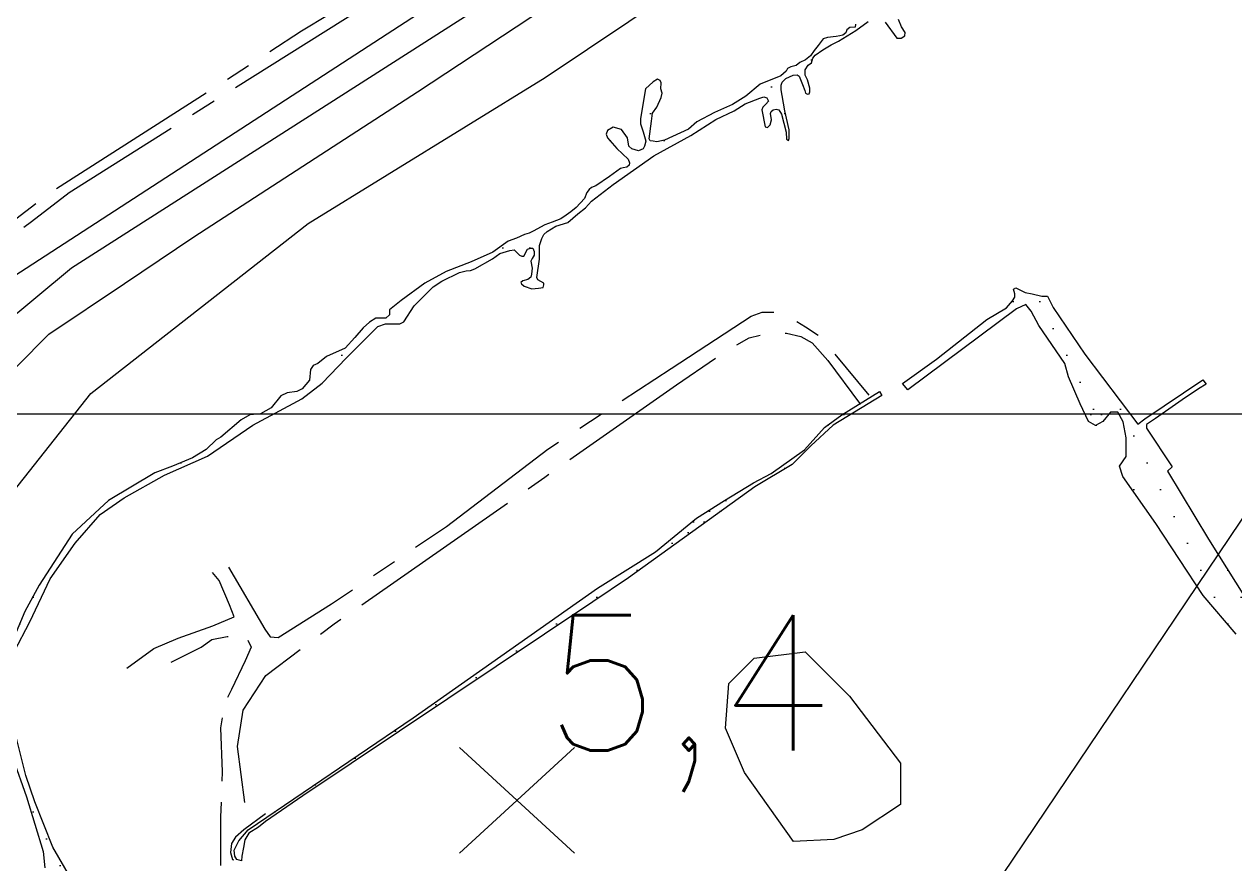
# Model space of a CAD drawing. Header units: millimetres. Extents: x 548366 to 1117317, y 7446967 to 14899125.
# Drawn here: x 556678 to 557036, y 7459282 to 7459530.2 of the extents above; entities that cross this region are included whole.
import ezdxf

# ---------------------------------------------------------------- set-up
doc = ezdxf.new("R2010")
doc.units = ezdxf.units.MM
doc.header["$MEASUREMENT"] = 0
doc.linetypes.add('ESTR-TERRA', pattern=[1, 0.7, -0.1, 0.1, -0.1])
doc.linetypes.add('MEIO-FIOx2', pattern=[20, 15, -5])
for name, color, linetype in [('AUTO_ESTRADA', 224, 'Continuous'), ('CANAL', 4, 'Continuous'), ('CERCA_VIVA', 3, 'CERCA_V'), ('CURVA_INTERMEDIÁRIA', 32, 'Continuous'), ('MALHA_TM', 8, 'Continuous'), ('PTO_COTADO', 7, 'Continuous'), ('RADIAIS', 222, 'Continuous'), ('RIO_PERMANENTE', 4, 'Continuous'), ('RUA_PAV_C_MEIO_FIO', 1, 'MEIO-FIOx2'), ('RUA_PAV_S_MEIO_FIO', 2, 'ESTR-TERRA')]:
    doc.layers.add(name, color=color, linetype=linetype)
doc.styles.add('ROMANS', font='romans.shx')
doc.linetypes.add('CERCA_V', pattern='A,10,-0.6,["o",Standard,S=2,R=0,X=-0.6,Y=-0.675],-0.75', length=11.35)
pattern_1 = [(0, (0, 0), (3.96875, 7.9375), [0, -7.9375])]
pattern_2 = [(0, (0, 0), (1.5875, 3.175), [0, -3.175])]

msp = doc.modelspace()

# ---------------------------------------------------------------- hatches: boundary and pattern name
at = {"layer": 'CANAL', "ltscale": 4}
h = msp.add_hatch(dxfattribs=at)
h.set_pattern_fill('DOTS', color=256, scale=5, style=0)
h.set_pattern_definition(pattern_1)
h.paths.add_polyline_path([(556991.65, 7459432.65), (556982.24, 7459446.47), (556980.58, 7459449.78), (556978.92, 7459449.78), (556976.1, 7459450.52), (556974.03, 7459450.87), (556971.26, 7459452.25), (556970.57, 7459451.9), (556970.92, 7459450.52), (556970.92, 7459449.49), (556970.23, 7459448.45), (556968.5, 7459446.38), (556962.63, 7459442.93), (556947.77, 7459431.2), (556937.75, 7459423.96), (556939.31, 7459422.08), (556971.48, 7459446.08), (556974.17, 7459447.33), (556975.8, 7459445.41), (556978.01, 7459441.1), (556985.78, 7459429.88), (556986.84, 7459425.95), (556990.29, 7459417.99), (556991.7, 7459415), (556998.82, 7459415), (556999.22, 7459415.5), (557001.43, 7459415.5), (557001.7, 7459415), (557005.05, 7459415)])
h.paths.add_polyline_path([(557016.05, 7459398.08), (557017.48, 7459399.39), (557009.84, 7459410.77), (557009.89, 7459411.9), (557012.53, 7459413.67), (557014.46, 7459415), (557011.58, 7459415), (557009.42, 7459413.54), (557007.35, 7459411.97), (557005.05, 7459415), (557001.7, 7459415), (557002.97, 7459412.66), (557003.91, 7459407.95), (557003.91, 7459402.4), (557001.93, 7459399.58), (557002.87, 7459396.47), (557012.6, 7459382.6), (557026.61, 7459361.31), (557036.44, 7459349.94), (557037.27, 7459345.8), (557040.67, 7459341.75), (557044.56, 7459341.75), (557046.8, 7459338.77), (557044.77, 7459336.5), (557045.47, 7459333.05), (557047.71, 7459331.39), (557050.36, 7459330.81), (557055.08, 7459327.84), (557053.07, 7459335.4), (557050.85, 7459339.82), (557044.21, 7459352.53), (557028.17, 7459377.95)])
h.paths.add_polyline_path([(557025.25, 7459422.4), (557027.49, 7459423.79), (557026.55, 7459425.09), (557011.58, 7459415), (557014.46, 7459415), (557020.47, 7459419.17)])
h = msp.add_hatch(dxfattribs=at)
h.set_pattern_fill('DOTS', color=256, scale=2, style=0)
h.set_pattern_definition(pattern_2)
h.paths.add_polyline_path([(556931.65, 7459420.48), (556930.89, 7459421.67), (556920.21, 7459415), (556922.74, 7459415)])
h = msp.add_hatch(dxfattribs=at)
h.set_pattern_fill('DOTS', color=256, scale=2, style=0)
h.set_pattern_definition(pattern_2)
h.paths.add_polyline_path([(556894.03, 7459393.4), (556905.09, 7459400.03), (556910.63, 7459405.56), (556917.27, 7459411.64), (556922.74, 7459415), (556920.21, 7459415), (556919.83, 7459414.77), (556914.65, 7459410.97), (556908.78, 7459404.42), (556898.9, 7459397.35), (556893.72, 7459394.59), (556885.09, 7459389.41), (556876.79, 7459384.23), (556867.29, 7459376.37), (556867.29, 7459374.12)])
h = msp.add_hatch(dxfattribs=at)
h.set_pattern_fill('DOTS', color=256, scale=2, style=0)
h.set_pattern_definition(pattern_2)
h.paths.add_polyline_path([(556998.82, 7459415), (556991.7, 7459415), (556992.76, 7459412.76), (556994.77, 7459411.53), (556997.01, 7459412.74)])
h = msp.add_hatch(dxfattribs=at)
h.set_pattern_fill('DOTS', color=256, scale=5, style=0)
h.set_pattern_definition(pattern_1)
h.paths.add_polyline_path([(556846.2, 7459359.42), (556856.74, 7459366.52), (556867.29, 7459374.12), (556867.29, 7459376.37), (556864.7, 7459374.23), (556847.56, 7459363.47), (556793.03, 7459325.15), (556744.26, 7459292.11), (556741.54, 7459288.83), (556740.11, 7459286.02), (556740.33, 7459284.33), (556740.87, 7459283.3), (556742.25, 7459282.9), (556742.43, 7459284.33), (556742.87, 7459286.87), (556743.32, 7459289.14), (556744.48, 7459291.1), (556747.29, 7459292.84), (556749.41, 7459294.56), (556760.44, 7459302.15)])
at = {"layer": 'RIO_PERMANENTE', "ltscale": 4}
h = msp.add_hatch(dxfattribs=at)
h.set_pattern_fill('DOTS', color=256, scale=5, style=0)
h.set_pattern_definition(pattern_1)
h.paths.add_polyline_path([(557119.2, 7459627.9), (557120.87, 7459631.6), (557122.07, 7459632.57), (557124.55, 7459633.31), (557126.32, 7459633.62), (557128.54, 7459634.19), (557130.13, 7459635.23), (557133.49, 7459638.63), (557137.03, 7459641.25), (557142.45, 7459644.17), (557146.35, 7459645.76), (557149.09, 7459646.47), (557151.49, 7459647.27), (557152.11, 7459648.24), (557153.7, 7459649.92), (557155.03, 7459651.6), (557154.59, 7459654.44), (557154.84, 7459657.22), (557155.38, 7459658.6), (557155.92, 7459660.1), (557158.33, 7459662.8), (557161.83, 7459663.5), (557163.92, 7459662.1), (557166.1, 7459660.19), (557169.51, 7459658.61), (557174.01, 7459658.35), (557163.3, 7459674.81), (557162.38, 7459674.15), (557158.04, 7459669.49), (557152.09, 7459665.6), (557150.07, 7459662.58), (557144.84, 7459659.4), (557140.06, 7459654.35), (557132.08, 7459650.01), (557127.08, 7459648.39), (557125.88, 7459647.44), (557122.51, 7459643.9), (557120.55, 7459642.31), (557118.7, 7459641.33), (557114.65, 7459640.59), (557112.94, 7459639.96), (557106.85, 7459636.54), (557093.62, 7459630.41), (557087.76, 7459628.11), (557084.02, 7459627.45), (557081.87, 7459626.82), (557077.22, 7459624.67), (557075.45, 7459624.28), (557073.39, 7459624.12), (557068.25, 7459624.53), (557062.04, 7459624.25), (557060.61, 7459624.25), (557056.51, 7459625.43), (557050.95, 7459627.59), (557047.09, 7459629.85), (557041.02, 7459633.62), (557038.42, 7459634.84), (557037.34, 7459636.4), (557035.88, 7459638.69), (557034.83, 7459642.4), (557034.9, 7459647.6), (557034.64, 7459652.8), (557032.55, 7459657.87), (557032.11, 7459658.7), (557027.73, 7459658.96), (557015.28, 7459651.11), (557014.09, 7459650.3), (557016.86, 7459647.18), (557016.16, 7459642.29), (557018.25, 7459640.2), (557022.55, 7459640.79), (557027.41, 7459640.06), (557030.57, 7459636.9), (557032.52, 7459635.81), (557033.98, 7459634.35), (557033.86, 7459632.65), (557032.88, 7459631.68), (557033.13, 7459628.04), (557034.57, 7459625.34), (557035.46, 7459622.54), (557035.02, 7459620.48), (557034.83, 7459618.44), (557035.56, 7459617.35), (557037.5, 7459617.1), (557038.23, 7459616.13), (557038.35, 7459613.22), (557037.5, 7459612.37), (557036.41, 7459611.64), (557035.12, 7459610.23), (557032.88, 7459607.39), (557030.21, 7459605.08), (557028.63, 7459604.71), (557027.17, 7459604.23), (557024.86, 7459601.56), (557024.17, 7459600), (557022.18, 7459598.15), (557021, 7459597.12), (557016.39, 7459593.5), (557014.34, 7459590.31), (557013.43, 7459590.19), (557012.88, 7459589.78), (557012.17, 7459588.01), (557009.61, 7459585.72), (557007.18, 7459584.17), (557004.65, 7459582.81), (557002.12, 7459581.54), (556998.76, 7459578.49), (556991.34, 7459572.15), (556984.99, 7459568.27), (556963.45, 7459556.63), (556953.78, 7459549.75), (556945.8, 7459543.94), (556939.8, 7459540.06), (556937.68, 7459540.42), (556936.48, 7459541.93), (556936.66, 7459543.23), (556937.26, 7459544.28), (556947.91, 7459551.87), (556948.76, 7459552.95), (556949.63, 7459554.68), (556949.48, 7459557.22), (556947.58, 7459560.78), (556945.2, 7459562.21), (556938.79, 7459559.36), (556933.45, 7459557.34), (556929.53, 7459554.38), (556926.92, 7459551.53), (556925.36, 7459549.44), (556924.97, 7459546.76), (556925.91, 7459544.98), (556926.74, 7459543.94), (556927.8, 7459543.59), (556930.69, 7459543.42), (556932.49, 7459543.65), (556933.35, 7459543.26), (556934.15, 7459542.18), (556934.86, 7459539.01), (556934.37, 7459534.74), (556933.58, 7459533.72), (556931.55, 7459533.09), (556929.9, 7459533.33), (556929.2, 7459533.72), (556928.81, 7459535.52), (556928.34, 7459536.77), (556926.74, 7459537.59), (556924.27, 7459537.59), (556923.56, 7459536.18), (556923.51, 7459532.17), (556923.88, 7459530.2), (556923.72, 7459529.34), (556922.16, 7459529.18), (556921.29, 7459528.56), (556920.98, 7459527.62), (556920.12, 7459526.99), (556919.18, 7459526.76), (556918.08, 7459526.6), (556915.58, 7459526.29), (556914.25, 7459525.82), (556912.84, 7459523.94), (556911.59, 7459522.46), (556910.49, 7459520.81), (556909.08, 7459519.64), (556907.36, 7459518.86), (556906.34, 7459518), (556904.7, 7459517.61), (556903.76, 7459517.06), (556903.39, 7459516.3), (556901.8, 7459514.95), (556895.62, 7459512.42), (556891.38, 7459508.9), (556887.5, 7459506.43), (556882.16, 7459504.09), (556876.92, 7459501.3), (556874.47, 7459499.2), (556867.29, 7459495.86), (556867.29, 7459492.99), (556875.12, 7459497.28), (556882.56, 7459502.04), (556887.95, 7459504.54), (556891.25, 7459506.69), (556895.52, 7459508.36), (556896.69, 7459508.75), (556897.6, 7459508.45), (556898.09, 7459507.42), (556897.31, 7459506.57), (556896.45, 7459505.63), (556896.14, 7459504.85), (556897.16, 7459499.86), (556897.86, 7459499.63), (556898.64, 7459500.4), (556899.03, 7459501.89), (556898.69, 7459504.18), (556899.51, 7459504.83), (556900.94, 7459505.22), (556901.92, 7459503.6), (556903.3, 7459498.32), (556903.45, 7459496.2), (556904.03, 7459495.8), (556904.2, 7459496.36), (556904.2, 7459498.93), (556902.9, 7459504.57), (556902.19, 7459509.16), (556901.84, 7459510.78), (556901.84, 7459512.68), (556903.25, 7459514.09), (556905.37, 7459515.15), (556906.97, 7459515.19), (556908.2, 7459512.33), (556908.9, 7459510.57), (556909.02, 7459509.76), (556909.61, 7459509.51), (556910.11, 7459509.61), (556910.35, 7459510.23), (556910.31, 7459511.27), (556909.61, 7459513.74), (556908.94, 7459515.15), (556908.94, 7459516.7), (556909.88, 7459518.03), (556910.82, 7459518.81), (556911.2, 7459520.11), (556911.9, 7459521.05), (556914.17, 7459522.61), (556916.68, 7459524.1), (556918.79, 7459525.19), (556923.96, 7459528.32), (556927.63, 7459530.98), (556928.97, 7459531.37), (556931.08, 7459531.3), (556932.64, 7459530.83), (556936.09, 7459526.06), (556937.34, 7459526.06), (556938.44, 7459526.76), (556938.52, 7459527.7), (556937.42, 7459529.42), (556936.56, 7459531.61), (556936.87, 7459533.49), (556938.12, 7459534.42), (556940.71, 7459536.07), (556949.85, 7459542.3), (556954.56, 7459545.84), (556958.72, 7459550.18), (556961.23, 7459552.85), (556968.42, 7459556.69), (556977.95, 7459562.36), (556986.64, 7459566.87), (557001.18, 7459578.06), (557005.06, 7459580.03), (557007.63, 7459581.25), (557009.27, 7459581.35), (557010.66, 7459578.68), (557011.17, 7459577.27), (557012.27, 7459576.75), (557012.92, 7459576.79), (557014.01, 7459578.3), (557014.26, 7459579.52), (557014.78, 7459581.06), (557014.97, 7459582.22), (557014.97, 7459583.51), (557015.1, 7459584.99), (557016.64, 7459586.34), (557017.29, 7459587.04), (557018.18, 7459587.27), (557022.15, 7459585.78), (557025.35, 7459585.45), (557026.59, 7459587.59), (557027.55, 7459596.54), (557028.84, 7459596.33), (557030.95, 7459594.51), (557031.62, 7459593.4), (557032.41, 7459593.4), (557033.24, 7459594.31), (557034.28, 7459594.42), (557036.01, 7459594.49), (557036.87, 7459594.73), (557038.11, 7459594.52), (557039.88, 7459595.25), (557039.67, 7459596.49), (557038.63, 7459597.42), (557038.01, 7459597.73), (557036.66, 7459597.63), (557034.38, 7459597.52), (557032.51, 7459597.52), (557031.48, 7459597.94), (557031.32, 7459598.94), (557031.89, 7459599.59), (557033.03, 7459599.8), (557034.48, 7459600.11), (557035.31, 7459600.73), (557035.62, 7459601.35), (557035.31, 7459601.87), (557034.84, 7459603.41), (557035.62, 7459604.67), (557036.97, 7459606.53), (557039.67, 7459607.26), (557040.29, 7459607.78), (557041.95, 7459608.09), (557043.4, 7459608.09), (557044.8, 7459608.97), (557045.04, 7459609.69), (557045.53, 7459610.91), (557045.69, 7459612.72), (557046.74, 7459613.95), (557046.37, 7459615.47), (557045.27, 7459616.16), (557043.51, 7459616.47), (557043.4, 7459618.03), (557042.78, 7459620.79), (557040.5, 7459622.97), (557036.85, 7459627.31), (557036.85, 7459628.56), (557037.55, 7459630.43), (557039.35, 7459630.02), (557040.6, 7459628.77), (557041.44, 7459626.68), (557042.34, 7459625.5), (557045.47, 7459624.12), (557054.43, 7459618.08), (557056.3, 7459617.24), (557057.48, 7459616.34), (557058.78, 7459615.77), (557060.82, 7459615.79), (557062.28, 7459616.47), (557063.11, 7459618.7), (557063.67, 7459619.96), (557065.54, 7459620.51), (557066.72, 7459620.71), (557067.87, 7459620.66), (557076.16, 7459618.85), (557078.54, 7459618.63), (557090.14, 7459619.19), (557093.15, 7459619.8), (557096.92, 7459621.68), (557100.64, 7459623.86), (557103.13, 7459624.41), (557106.41, 7459625.64), (557110.82, 7459625.81), (557115.71, 7459625.81), (557118.08, 7459626.72)])
h = msp.add_hatch(dxfattribs=at)
h.set_pattern_fill('DOTS', color=256, scale=5, style=0)
h.set_pattern_definition(pattern_1)
h.paths.add_polyline_path([(556798.99, 7459452.6), (556801.54, 7459454.28), (556806.76, 7459456.83), (556808.73, 7459457.29), (556809.98, 7459457.41), (556811.3, 7459457.93), (556816.5, 7459460.79), (556818.63, 7459462.38), (556821.63, 7459463.31), (556822.88, 7459463.48), (556823.81, 7459462.61), (556824.5, 7459461.92), (556825.19, 7459461.58), (556825.8, 7459461.67), (556826.85, 7459463.72), (556827.73, 7459464.01), (556828.43, 7459463.95), (556828.78, 7459462.96), (556828.84, 7459461.9), (556828.26, 7459460.91), (556827.89, 7459460.19), (556828.24, 7459458.1), (556828.06, 7459456.28), (556827.89, 7459455.41), (556826.93, 7459454.71), (556825.46, 7459454.36), (556824.85, 7459453.84), (556825.11, 7459453.41), (556825.92, 7459452.73), (556828.14, 7459451.97), (556830.07, 7459452.15), (556831.47, 7459452.38), (556831.65, 7459453.14), (556831.65, 7459453.67), (556829.93, 7459454.62), (556829.6, 7459455.3), (556830.41, 7459460.71), (556830.41, 7459464.79), (556831.11, 7459466.87), (556831.72, 7459468), (556832.67, 7459468.96), (556835.28, 7459470.52), (556838.75, 7459471.55), (556841.72, 7459474.17), (556843.98, 7459475.91), (556845.81, 7459477.89), (556852.17, 7459482.83), (556864.17, 7459491.29), (556867.29, 7459492.99), (556867.29, 7459495.89), (556865.08, 7459495.41), (556863.98, 7459495.57), (556863.12, 7459495.73), (556862.82, 7459496.27), (556863.53, 7459501.56), (556863.83, 7459503.91), (556865.08, 7459505.63), (556866.4, 7459508.52), (556866.64, 7459509.84), (556866.25, 7459511.09), (556866.35, 7459512.84), (556866.09, 7459513.51), (556865.29, 7459513.9), (556863.98, 7459513.2), (556861.76, 7459511.08), (556860.24, 7459502.35), (556860.24, 7459500.72), (556861.06, 7459498.39), (556861.8, 7459495.57), (556861.41, 7459494.16), (556861.09, 7459493.39), (556859.65, 7459492.75), (556857.66, 7459493.39), (556856.82, 7459494.16), (556856.47, 7459496.63), (556854.7, 7459499.09), (556852.23, 7459499.8), (556850.47, 7459498.74), (556850.09, 7459497.66), (556850.47, 7459496.63), (556853.29, 7459493.45), (556856.65, 7459490.32), (556857.01, 7459489.18), (556856.94, 7459488.54), (556856.22, 7459487.97), (556855.15, 7459487.69), (556854.37, 7459487.54), (556851.09, 7459485.19), (556847.1, 7459482.41), (556845.74, 7459481.92), (556845.1, 7459481.35), (556844.39, 7459480.42), (556843.75, 7459478.64), (556841.28, 7459476), (556839.68, 7459474.72), (556838.33, 7459473.79), (556836.7, 7459472.65), (556834.12, 7459471.66), (556832, 7459470.84), (556828.49, 7459469.03), (556827.32, 7459468.39), (556825.98, 7459468.04), (556823.58, 7459466.99), (556821.19, 7459466.09), (556816.58, 7459462.78), (556810.22, 7459459.96), (556802.81, 7459457.14), (556796.46, 7459453.61), (556789.54, 7459448.55), (556786.01, 7459445.73), (556786.01, 7459444.32), (556784.95, 7459443.26), (556782.05, 7459443.27), (556780.16, 7459442.11), (556778.24, 7459440.44), (556775.77, 7459437.62), (556772.9, 7459434.42), (556767.38, 7459431.96), (556764.83, 7459429.86), (556763.46, 7459429.34), (556762.71, 7459428.1), (556762.36, 7459424.93), (556760.26, 7459422.38), (556758.67, 7459421.65), (556755.76, 7459421.22), (556753.88, 7459420.34), (556751.06, 7459416.82), (556747.78, 7459415), (556751.84, 7459415), (556760.16, 7459419.46), (556766.16, 7459424.04), (556773.22, 7459431.45), (556782.63, 7459440.81), (556784.87, 7459441.67), (556789.11, 7459441.67), (556790.32, 7459442.26), (556793.34, 7459446.96)])
h = msp.add_hatch(dxfattribs=at)
h.set_pattern_fill('DOTS', color=256, scale=5, style=0)
h.set_pattern_definition(pattern_1)
h.paths.add_polyline_path([(556699.75, 7459256.99), (556698.51, 7459258.17), (556697.99, 7459260), (556695.96, 7459263.91), (556694.92, 7459264.83), (556694.4, 7459268.42), (556693.74, 7459271.03), (556693.74, 7459272.59), (556693.22, 7459274.62), (556691.82, 7459277.82), (556686.52, 7459286.99), (556681.23, 7459300.38), (556678.57, 7459308.16), (556675.69, 7459319.57), (556674.63, 7459325.75), (556673.67, 7459330.66), (556674.06, 7459336.16), (556675.08, 7459344.71), (556679.67, 7459353.53), (556685.67, 7459366.22), (556693.09, 7459376.8), (556700.5, 7459385.26), (556707.56, 7459390.2), (556719.56, 7459396.89), (556732.27, 7459402.54), (556745.69, 7459411.7), (556751.84, 7459415), (556747.38, 7459415), (556744.71, 7459414.7), (556742.23, 7459413.29), (556736.16, 7459408.16), (556734.82, 7459407.3), (556731.8, 7459404.53), (556727.76, 7459402.01), (556721.93, 7459399.6), (556716.71, 7459397.54), (556702.95, 7459389.43), (556692.24, 7459379.48), (556682.47, 7459364.4), (556678.24, 7459356.64), (556674.35, 7459347.47), (556672.23, 7459338.31), (556671.79, 7459329.88), (556673.77, 7459318.75), (556674.65, 7459313.24), (556678.69, 7459301.84), (556683.64, 7459285.63), (556684.12, 7459280.8), (556684.82, 7459279.19), (556686.81, 7459277.87), (556688.58, 7459276.11), (556688.78, 7459274.75), (556688.19, 7459273.51), (556688.58, 7459272.23), (556690.61, 7459269.53), (556690.67, 7459268.48), (556690.21, 7459267.89), (556688.23, 7459267.64), (556687.6, 7459268.68), (556686.46, 7459269.41), (556685.71, 7459268.94), (556685.05, 7459268.35), (556684.66, 7459267.37), (556684.7, 7459266.23), (556685.45, 7459265.87), (556686.11, 7459265.88), (556688.93, 7459266.23), (556690.61, 7459265.22), (556691.26, 7459264.83), (556691.46, 7459264.11), (556691.76, 7459262.36), (556691.76, 7459257.42), (556691.06, 7459256.47), (556690.34, 7459256.01), (556689.43, 7459255.88), (556688.93, 7459256.01), (556687.24, 7459256.66), (556686.62, 7459256.6), (556686.46, 7459256.01), (556686.46, 7459254.25), (556686.28, 7459253.02), (556685.12, 7459252.68), (556684.19, 7459251.58), (556684.47, 7459250.86), (556685.97, 7459250.07), (556687.86, 7459250.07), (556690.8, 7459250.33), (556694.57, 7459251.79), (556697.6, 7459253.66), (556699.23, 7459254.55), (556699.75, 7459255.69)])

# ---------------------------------------------------------------- linework, layer by layer
at = {"layer": 'AUTO_ESTRADA', "ltscale": 2.5, "flags": 128}
for points in [[(557175.41, 7459768.8), (556921.15, 7459604.53), (556692.05, 7459458.05), (556670.81, 7459440.57), (556649.97, 7459418.26), (556636.58, 7459397.82), (556627.95, 7459379), (556617.16, 7459352.98), (556612.33, 7459331.04), (556609.35, 7459307.62), (556607.53, 7459283.64), (556607.12, 7459264.13), (556610.13, 7459244.23), (556616.46, 7459222.3), (556652.46, 7459167.48), (556674.43, 7459135.49)], [(556799.38, 7458976.73), (556741.37, 7459060.85), (556679, 7459150.86), (556653.33, 7459185.43), (556636.21, 7459212.2), (556625.04, 7459232.92), (556621.53, 7459245.54), (556618.72, 7459263.77), (556619.02, 7459293.12), (556623.49, 7459321.38), (556629.44, 7459346.66), (556637.63, 7459370.08), (556646.18, 7459390.15), (556657.04, 7459410.08), (556685.32, 7459438.53), (556707.68, 7459453.59), (556728.15, 7459467.34), (556794.34, 7459510.15), (556944.85, 7459609.42), (557022.06, 7459657.78), (557185.53, 7459761.9)]]:
    msp.add_lwpolyline(points, dxfattribs=at)
at = {"layer": 'CANAL', "ltscale": 2.5, "flags": 128}
msp.add_lwpolyline([(557036.44, 7459349.94), (557026.61, 7459361.31), (557012.6, 7459382.6), (557002.87, 7459396.47), (557001.93, 7459399.58), (557003.91, 7459402.4), (557003.91, 7459407.95), (557002.97, 7459412.66), (557001.43, 7459415.5), (556999.22, 7459415.5), (556997.01, 7459412.74), (556994.77, 7459411.53), (556992.76, 7459412.76), (556990.29, 7459417.99), (556986.84, 7459425.95), (556985.78, 7459429.88), (556978.01, 7459441.1), (556975.8, 7459445.41), (556974.17, 7459447.33), (556971.48, 7459446.08), (556939.31, 7459422.08), (556937.75, 7459423.96), (556947.77, 7459431.2), (556962.63, 7459442.93), (556968.5, 7459446.38), (556970.23, 7459448.45), (556970.92, 7459449.49), (556970.92, 7459450.52), (556970.57, 7459451.9), (556971.26, 7459452.25), (556974.03, 7459450.87), (556976.1, 7459450.52), (556978.92, 7459449.78), (556980.58, 7459449.78), (556982.24, 7459446.47), (556991.65, 7459432.65), (557007.35, 7459411.97), (557009.42, 7459413.54), (557026.55, 7459425.09), (557027.49, 7459423.79), (557025.25, 7459422.4), (557020.47, 7459419.17), (557012.53, 7459413.67), (557009.89, 7459411.9), (557009.84, 7459410.77), (557017.48, 7459399.39), (557016.05, 7459398.08), (557028.17, 7459377.95), (557044.21, 7459352.53)], dxfattribs=at)
msp.add_lwpolyline([(556846.2, 7459359.42), (556760.44, 7459302.15), (556749.41, 7459294.56), (556747.29, 7459292.84), (556744.48, 7459291.1), (556743.32, 7459289.14), (556742.87, 7459286.87), (556742.43, 7459284.33), (556742.25, 7459282.9), (556740.87, 7459283.3), (556740.33, 7459284.33), (556740.11, 7459286.02), (556741.54, 7459288.83), (556744.26, 7459292.11), (556793.03, 7459325.15), (556847.56, 7459363.47), (556864.7, 7459374.23), (556876.79, 7459384.23), (556885.09, 7459389.41), (556893.72, 7459394.59), (556898.9, 7459397.35), (556908.78, 7459404.42), (556914.65, 7459410.97), (556919.83, 7459414.77), (556930.89, 7459421.67), (556931.65, 7459420.48), (556917.27, 7459411.64), (556910.63, 7459405.56), (556905.09, 7459400.03), (556894.03, 7459393.4), (556856.74, 7459366.52)], close=True, dxfattribs=at)
at = {"layer": 'CERCA_VIVA', "linetype": 'CERCA_V', "ltscale": 10, "flags": 128}
for points in [[(556603.86, 7459226.84), (556593.34, 7459259.52), (556592.18, 7459308.54), (556602.69, 7459361.05), (556631.9, 7459418.24), (556669.29, 7459452.09), (556809.49, 7459543.12), (556846.42, 7459570.38), (556931.13, 7459624.36), (556977.86, 7459650.62)], [(556705.58, 7459139.98), (556667.03, 7459196), (556642.49, 7459245.02), (556634.31, 7459296.37), (556643.66, 7459333.71), (556657.99, 7459370.88), (556697.71, 7459421.06), (556761.97, 7459471.25), (556832.07, 7459514.43), (556931.38, 7459580.95), (557003.82, 7459622.97)]]:
    msp.add_lwpolyline(points, dxfattribs=at)
at = {"layer": 'CURVA_INTERMEDIÁRIA', "linetype": 'Continuous', "elevation": 10}
msp.add_lwpolyline([(556905.53, 7459288.61), (556891.06, 7459308.98), (556885.42, 7459322.14), (556886.36, 7459335.3), (556893.88, 7459342.82), (556908.93, 7459344.7), (556922.1, 7459331.54), (556937.15, 7459311.8), (556937.15, 7459299.58), (556925.86, 7459292.06), (556917.4, 7459289.24), (556905.53, 7459288.61)], dxfattribs=at)
at = {"layer": 'MALHA_TM'}
msp.add_lwpolyline([(549360, 7459415), (559365, 7459415)], dxfattribs=at)
at = {"layer": 'PTO_COTADO', "elevation": 13.58}
for points in [[(556806.73, 7459285.17), (556840.8, 7459316.44)], [(556806.73, 7459316.44), (556840.8, 7459285.17)]]:
    msp.add_lwpolyline(points, dxfattribs=at)
at = {"layer": 'RADIAIS', "linetype": 'Continuous', "ltscale": 2.5}
msp.add_lwpolyline([(557155.6, 7459558.51), (551571.84, 7451267)], dxfattribs=at)
for radius in [4998.2, 3998.56]:
    msp.add_circle((554363.71, 7455412.75), radius, dxfattribs=at)
at = {"layer": 'RIO_PERMANENTE', "ltscale": 2.5, "flags": 128}
for points in [[(556923.88, 7459530.2), (556923.72, 7459529.34), (556922.16, 7459529.18), (556921.29, 7459528.56), (556920.98, 7459527.62), (556920.12, 7459526.99), (556919.18, 7459526.76), (556918.08, 7459526.6), (556915.58, 7459526.29), (556914.25, 7459525.82), (556912.84, 7459523.94), (556911.59, 7459522.46), (556910.49, 7459520.81), (556909.08, 7459519.64), (556907.36, 7459518.86), (556906.34, 7459518), (556904.7, 7459517.61), (556903.76, 7459517.06), (556903.39, 7459516.3), (556901.8, 7459514.95), (556895.62, 7459512.42), (556891.38, 7459508.9), (556887.5, 7459506.43), (556882.16, 7459504.09), (556876.92, 7459501.3), (556874.47, 7459499.2), (556867.41, 7459495.92), (556865.08, 7459495.41), (556863.98, 7459495.57), (556863.12, 7459495.73), (556862.82, 7459496.27), (556863.53, 7459501.56), (556863.83, 7459503.91), (556865.08, 7459505.63), (556866.4, 7459508.52), (556866.64, 7459509.84), (556866.25, 7459511.09), (556866.35, 7459512.84), (556866.09, 7459513.51), (556865.29, 7459513.9), (556863.98, 7459513.2), (556861.76, 7459511.08), (556860.24, 7459502.35), (556860.24, 7459500.72), (556861.06, 7459498.39), (556861.8, 7459495.57), (556861.41, 7459494.16), (556861.09, 7459493.39), (556859.65, 7459492.75), (556857.66, 7459493.39), (556856.82, 7459494.16), (556856.47, 7459496.63), (556854.7, 7459499.09), (556852.23, 7459499.8), (556850.47, 7459498.74), (556850.09, 7459497.66), (556850.47, 7459496.63), (556853.29, 7459493.45), (556856.65, 7459490.32), (556857.01, 7459489.18), (556856.94, 7459488.54), (556856.22, 7459487.97), (556855.15, 7459487.69), (556854.37, 7459487.54), (556851.09, 7459485.19), (556847.1, 7459482.41), (556845.74, 7459481.92), (556845.1, 7459481.35), (556844.39, 7459480.42), (556843.75, 7459478.64), (556841.28, 7459476), (556839.68, 7459474.72), (556838.33, 7459473.79), (556836.7, 7459472.65), (556834.12, 7459471.66), (556832, 7459470.84), (556828.49, 7459469.03), (556827.32, 7459468.39), (556825.98, 7459468.04), (556823.58, 7459466.99), (556821.19, 7459466.09), (556816.58, 7459462.78), (556810.22, 7459459.96), (556802.81, 7459457.14), (556796.46, 7459453.61), (556789.54, 7459448.55), (556786.01, 7459445.73), (556786.01, 7459444.32), (556784.95, 7459443.26), (556782.05, 7459443.27), (556780.16, 7459442.11), (556778.24, 7459440.44), (556775.77, 7459437.62), (556772.9, 7459434.42), (556767.38, 7459431.96), (556764.83, 7459429.86), (556763.46, 7459429.34), (556762.71, 7459428.1), (556762.36, 7459424.93), (556760.26, 7459422.38), (556758.67, 7459421.65), (556755.76, 7459421.22), (556753.88, 7459420.34), (556751.06, 7459416.82), (556747.88, 7459415.06), (556744.71, 7459414.7), (556742.23, 7459413.29), (556736.16, 7459408.16), (556734.82, 7459407.3), (556731.8, 7459404.53), (556727.76, 7459402.01), (556721.93, 7459399.6), (556716.71, 7459397.54), (556702.95, 7459389.43), (556692.24, 7459379.48), (556682.47, 7459364.4), (556678.24, 7459356.64), (556674.35, 7459347.47)], [(556675.08, 7459344.71), (556679.67, 7459353.53), (556685.67, 7459366.22), (556693.09, 7459376.8), (556700.5, 7459385.26), (556707.56, 7459390.2), (556719.56, 7459396.89), (556732.27, 7459402.54), (556745.69, 7459411.7), (556760.16, 7459419.46), (556766.16, 7459424.04), (556773.22, 7459431.45), (556782.63, 7459440.81), (556784.87, 7459441.67), (556789.11, 7459441.67), (556790.32, 7459442.26), (556793.34, 7459446.96), (556798.99, 7459452.6), (556801.54, 7459454.28), (556806.76, 7459456.83), (556808.73, 7459457.29), (556809.98, 7459457.41), (556811.3, 7459457.93), (556816.5, 7459460.79), (556818.63, 7459462.38), (556821.63, 7459463.31), (556822.88, 7459463.48), (556823.81, 7459462.61), (556824.5, 7459461.92), (556825.19, 7459461.58), (556825.8, 7459461.67), (556826.85, 7459463.72), (556827.73, 7459464.01), (556828.43, 7459463.95), (556828.78, 7459462.96), (556828.84, 7459461.9), (556828.26, 7459460.91), (556827.89, 7459460.19), (556828.24, 7459458.1), (556828.06, 7459456.28), (556827.89, 7459455.41), (556826.93, 7459454.71), (556825.46, 7459454.36), (556824.85, 7459453.84), (556825.11, 7459453.41), (556825.92, 7459452.73), (556828.14, 7459451.97), (556830.07, 7459452.15), (556831.47, 7459452.38), (556831.65, 7459453.14), (556831.65, 7459453.67), (556829.93, 7459454.62), (556829.6, 7459455.3), (556830.41, 7459460.71), (556830.41, 7459464.79), (556831.11, 7459466.87), (556831.72, 7459468), (556832.67, 7459468.96), (556835.28, 7459470.52), (556838.75, 7459471.55), (556841.72, 7459474.17), (556843.98, 7459475.91), (556845.81, 7459477.89), (556852.17, 7459482.83), (556864.17, 7459491.29), (556875.12, 7459497.28), (556882.56, 7459502.04), (556887.95, 7459504.54), (556891.25, 7459506.69), (556895.52, 7459508.36), (556896.69, 7459508.75), (556897.6, 7459508.45), (556898.09, 7459507.42), (556897.31, 7459506.57), (556896.45, 7459505.63), (556896.14, 7459504.85), (556897.16, 7459499.86), (556897.86, 7459499.63), (556898.64, 7459500.4), (556899.03, 7459501.89), (556898.75, 7459503.77), (556898.95, 7459504.38), (556899.51, 7459504.83), (556900.43, 7459505.08), (556901.18, 7459504.83), (556901.92, 7459503.6), (556903.3, 7459498.32), (556903.45, 7459496.2), (556904.03, 7459495.8), (556904.2, 7459496.36), (556904.2, 7459498.93), (556902.9, 7459504.57), (556902.19, 7459509.16), (556901.84, 7459510.78), (556901.84, 7459512.18), (556902.19, 7459513.03), (556903.25, 7459514.09), (556905.37, 7459515.15), (556906.58, 7459515.18), (556907.14, 7459514.8), (556908.2, 7459512.33), (556908.9, 7459510.57), (556909.02, 7459509.76), (556909.61, 7459509.51), (556910.11, 7459509.61), (556910.35, 7459510.23), (556910.31, 7459511.27), (556909.61, 7459513.74), (556908.94, 7459515.15), (556908.94, 7459516.7), (556909.88, 7459518.03), (556910.82, 7459518.81), (556911.2, 7459520.11), (556911.9, 7459521.05), (556914.17, 7459522.61), (556916.68, 7459524.1), (556918.79, 7459525.19), (556923.96, 7459528.32), (556927.63, 7459530.98)], [(556932.64, 7459530.83), (556936.09, 7459526.06), (556937.34, 7459526.06), (556938.44, 7459526.76), (556938.52, 7459527.7), (556937.42, 7459529.42), (556936.56, 7459531.61)], [(556691.82, 7459277.82), (556686.52, 7459286.99), (556681.23, 7459300.38), (556678.57, 7459308.16), (556675.69, 7459319.57)], [(556674.65, 7459313.24), (556678.69, 7459301.84), (556683.64, 7459285.63), (556684.12, 7459280.8)]]:
    msp.add_lwpolyline(points, dxfattribs=at)
at = {"layer": 'RIO_PERMANENTE', "ltscale": 0.5}
for points in [[(556923.88, 7459530.2), (556923.72, 7459529.34), (556922.16, 7459529.18), (556921.29, 7459528.56), (556920.98, 7459527.62), (556920.12, 7459526.99), (556919.18, 7459526.76), (556918.08, 7459526.6), (556915.58, 7459526.29), (556914.25, 7459525.82), (556912.84, 7459523.94), (556911.59, 7459522.46), (556910.49, 7459520.81), (556909.08, 7459519.64), (556907.36, 7459518.86), (556906.34, 7459518), (556904.7, 7459517.61), (556903.76, 7459517.06), (556903.39, 7459516.3), (556901.8, 7459514.95), (556895.62, 7459512.42), (556891.38, 7459508.9), (556887.5, 7459506.43), (556882.16, 7459504.09), (556876.92, 7459501.3), (556874.47, 7459499.2), (556867.41, 7459495.92), (556865.08, 7459495.41), (556863.98, 7459495.57), (556863.12, 7459495.73), (556862.82, 7459496.27), (556863.53, 7459501.56), (556863.83, 7459503.91), (556865.08, 7459505.63), (556866.4, 7459508.52), (556866.64, 7459509.84), (556866.25, 7459511.09), (556866.35, 7459512.84), (556866.09, 7459513.51), (556865.29, 7459513.9), (556863.98, 7459513.2), (556861.76, 7459511.08), (556860.24, 7459502.35), (556860.24, 7459500.72), (556861.06, 7459498.39), (556861.8, 7459495.57), (556861.41, 7459494.16), (556861.09, 7459493.39), (556859.65, 7459492.75), (556857.66, 7459493.39), (556856.82, 7459494.16), (556856.47, 7459496.63), (556854.7, 7459499.09), (556852.23, 7459499.8), (556850.47, 7459498.74), (556850.09, 7459497.66), (556850.47, 7459496.63), (556853.29, 7459493.45), (556856.65, 7459490.32), (556857.01, 7459489.18), (556856.94, 7459488.54), (556856.22, 7459487.97), (556855.15, 7459487.69), (556854.37, 7459487.54), (556851.09, 7459485.19), (556847.1, 7459482.41), (556845.74, 7459481.92), (556845.1, 7459481.35), (556844.39, 7459480.42), (556843.75, 7459478.64), (556841.28, 7459476), (556839.68, 7459474.72), (556838.33, 7459473.79), (556836.7, 7459472.65), (556834.12, 7459471.66), (556832, 7459470.84), (556828.49, 7459469.03), (556827.32, 7459468.39), (556825.98, 7459468.04), (556823.58, 7459466.99), (556821.19, 7459466.09), (556816.58, 7459462.78), (556810.22, 7459459.96), (556802.81, 7459457.14), (556796.46, 7459453.61), (556789.54, 7459448.55), (556786.01, 7459445.73), (556786.01, 7459444.32), (556784.95, 7459443.26), (556782.05, 7459443.27), (556780.16, 7459442.11), (556778.24, 7459440.44), (556775.77, 7459437.62), (556772.9, 7459434.42), (556767.38, 7459431.96), (556764.83, 7459429.86), (556763.46, 7459429.34), (556762.71, 7459428.1), (556762.36, 7459424.93), (556760.26, 7459422.38), (556758.67, 7459421.65), (556755.76, 7459421.22), (556753.88, 7459420.34), (556751.06, 7459416.82), (556747.88, 7459415.06), (556744.71, 7459414.7), (556742.23, 7459413.29), (556736.16, 7459408.16), (556734.82, 7459407.3), (556731.8, 7459404.53), (556727.76, 7459402.01), (556721.93, 7459399.6), (556716.71, 7459397.54), (556702.95, 7459389.43), (556692.24, 7459379.48), (556682.47, 7459364.4), (556678.24, 7459356.64), (556674.35, 7459347.47)], [(556675.08, 7459344.71), (556679.67, 7459353.53), (556685.67, 7459366.22), (556693.09, 7459376.8), (556700.5, 7459385.26), (556707.56, 7459390.2), (556719.56, 7459396.89), (556732.27, 7459402.54), (556745.69, 7459411.7), (556760.16, 7459419.46), (556766.16, 7459424.04), (556773.22, 7459431.45), (556782.63, 7459440.81), (556784.87, 7459441.67), (556789.11, 7459441.67), (556790.32, 7459442.26), (556793.34, 7459446.96), (556798.99, 7459452.6), (556801.54, 7459454.28), (556806.76, 7459456.83), (556808.73, 7459457.29), (556809.98, 7459457.41), (556811.3, 7459457.93), (556816.5, 7459460.79), (556818.63, 7459462.38), (556821.63, 7459463.31), (556822.88, 7459463.48), (556823.81, 7459462.61), (556824.5, 7459461.92), (556825.19, 7459461.58), (556825.8, 7459461.67), (556826.85, 7459463.72), (556827.73, 7459464.01), (556828.43, 7459463.95), (556828.78, 7459462.96), (556828.84, 7459461.9), (556828.26, 7459460.91), (556827.89, 7459460.19), (556828.24, 7459458.1), (556828.06, 7459456.28), (556827.89, 7459455.41), (556826.93, 7459454.71), (556825.46, 7459454.36), (556824.85, 7459453.84), (556825.11, 7459453.41), (556825.92, 7459452.73), (556828.14, 7459451.97), (556830.07, 7459452.15), (556831.47, 7459452.38), (556831.65, 7459453.14), (556831.65, 7459453.67), (556829.93, 7459454.62), (556829.6, 7459455.3), (556830.41, 7459460.71), (556830.41, 7459464.79), (556831.11, 7459466.87), (556831.72, 7459468), (556832.67, 7459468.96), (556835.28, 7459470.52), (556838.75, 7459471.55), (556841.72, 7459474.17), (556843.98, 7459475.91), (556845.81, 7459477.89), (556852.17, 7459482.83), (556864.17, 7459491.29), (556875.12, 7459497.28), (556882.56, 7459502.04), (556887.95, 7459504.54), (556891.25, 7459506.69), (556895.52, 7459508.36), (556896.69, 7459508.75), (556897.6, 7459508.45), (556898.09, 7459507.42), (556897.31, 7459506.57), (556896.45, 7459505.63), (556896.14, 7459504.85), (556897.16, 7459499.86), (556897.86, 7459499.63), (556898.64, 7459500.4), (556899.03, 7459501.89), (556898.75, 7459503.77), (556898.95, 7459504.38), (556899.51, 7459504.83), (556900.43, 7459505.08), (556901.18, 7459504.83), (556901.92, 7459503.6), (556903.3, 7459498.32), (556903.45, 7459496.2), (556904.03, 7459495.8), (556904.2, 7459496.36), (556904.2, 7459498.93), (556902.9, 7459504.57), (556902.19, 7459509.16), (556901.84, 7459510.78), (556901.84, 7459512.18), (556902.19, 7459513.03), (556903.25, 7459514.09), (556905.37, 7459515.15), (556906.58, 7459515.18), (556907.14, 7459514.8), (556908.2, 7459512.33), (556908.9, 7459510.57), (556909.02, 7459509.76), (556909.61, 7459509.51), (556910.11, 7459509.61), (556910.35, 7459510.23), (556910.31, 7459511.27), (556909.61, 7459513.74), (556908.94, 7459515.15), (556908.94, 7459516.7), (556909.88, 7459518.03), (556910.82, 7459518.81), (556911.2, 7459520.11), (556911.9, 7459521.05), (556914.17, 7459522.61), (556916.68, 7459524.1), (556918.79, 7459525.19), (556923.96, 7459528.32), (556927.63, 7459530.98)], [(556932.64, 7459530.83), (556936.09, 7459526.06), (556937.34, 7459526.06), (556938.44, 7459526.76), (556938.52, 7459527.7), (556937.42, 7459529.42), (556936.56, 7459531.61)], [(556691.82, 7459277.82), (556686.52, 7459286.99), (556681.23, 7459300.38), (556678.57, 7459308.16), (556675.69, 7459319.57)], [(556674.65, 7459313.24), (556678.69, 7459301.84), (556683.64, 7459285.63), (556684.12, 7459280.8)]]:
    msp.add_lwpolyline(points, dxfattribs=at)
at = {"layer": 'RUA_PAV_C_MEIO_FIO', "ltscale": 1.25, "flags": 128}
for points in [[(556721.46, 7459341.6), (556730.41, 7459346.07), (556733.54, 7459348.31), (556738.02, 7459349.2), (556743.84, 7459348.75), (556745.18, 7459346.07), (556743.39, 7459342.05), (556739.36, 7459333.55), (556737.12, 7459329.08), (556736.13, 7459322.21), (556736.58, 7459309.24), (556736.13, 7459295.83), (556736.13, 7459278.39), (556736.13, 7459264.09), (556735.68, 7459257.38), (556732.55, 7459250.23), (556728.46, 7459244.71), (556724.88, 7459240.69), (556722.65, 7459239.35), (556717.27, 7459238.9)], [(556749.39, 7459296.81), (556743.01, 7459292.08), (556740.51, 7459289.94), (556739.3, 7459287.98), (556739.04, 7459285.35), (556739.66, 7459283.3), (556743.19, 7459282.11), (556743.94, 7459277.88), (556745.01, 7459272.56), (556745.45, 7459265.92), (556747.25, 7459260.94), (556751.72, 7459259.15), (556774.1, 7459258.7), (556813.05, 7459258.7), (556871.24, 7459258.26), (556927.64, 7459258.7), (557012.14, 7459256.16)]]:
    msp.add_lwpolyline(points, dxfattribs=at)
at = {"layer": 'RUA_PAV_S_MEIO_FIO', "ltscale": 75, "flags": 128}
for points in [[(556973.44, 7459659.88), (556958.69, 7459654.6), (556946.03, 7459647.48), (556934.8, 7459640.05), (556869.03, 7459602.51), (556852.37, 7459593.05), (556837.46, 7459581.76), (556829.26, 7459573.75), (556819.41, 7459563.91), (556809.95, 7459555.96), (556795.02, 7459545.61), (556736.04, 7459508.56), (556691.32, 7459480.37), (556680.22, 7459471.81), (556664.69, 7459460.1), (556654.65, 7459452.22), (556647.26, 7459445.72), (556642.56, 7459440.49), (556637.72, 7459435.29), (556632.15, 7459431.88), (556629.03, 7459430.12), (556623.32, 7459429.8), (556618.25, 7459432.02), (556616.03, 7459433.92), (556605.88, 7459439.31), (556580.19, 7459452.61), (556572.9, 7459457.68), (556565.92, 7459463.38), (556561.35, 7459467.67), (556557.21, 7459471.7), (556549.59, 7459476.43), (556538.24, 7459480.01), (556527.7, 7459481.34), (556520.1, 7459480.87), (556512.88, 7459478.4), (556505.51, 7459471.16), (556492.05, 7459450.63), (556460.69, 7459403.74), (556420.78, 7459344.6), (556420.37, 7459338.91), (556423.63, 7459333.21), (556429.33, 7459328.33), (556440.73, 7459323.05), (556527.11, 7459296.83), (556542.18, 7459291.13), (556554.4, 7459285.44), (556562.54, 7459277.3), (556566.61, 7459269.17), (556573.53, 7459228.09), (556576.07, 7459213.56), (556578.12, 7459204.99), (556580.52, 7459202.59), (556583.79, 7459201.8)], [(556448.06, 7459446.44), (556461.91, 7459438.31), (556470.87, 7459434.65), (556476.16, 7459433.43), (556481.05, 7459438.72), (556490.58, 7459454.11), (556495.54, 7459461.69), (556498.89, 7459467.23), (556503.12, 7459473.35), (556506.29, 7459477.76), (556512.63, 7459481.73), (556521.66, 7459484.4), (556531.95, 7459484.4), (556538.83, 7459483.39), (556545.14, 7459481.93), (556551.71, 7459479.2), (556557.73, 7459475.55), (556566.19, 7459468.06), (556573.75, 7459460.56), (556588.27, 7459451.21), (556606.35, 7459441.7), (556620.3, 7459434.74), (556624.11, 7459432.84), (556629.5, 7459433.79), (556636.16, 7459438.85), (556645.99, 7459449.31), (556663.02, 7459462.93), (556685.54, 7459480.35), (556734.69, 7459511.71), (556760.06, 7459528.18), (556793.36, 7459548.45), (556805.58, 7459557.54), (556815.41, 7459565.78), (556821.76, 7459571.16), (556828.73, 7459578.45), (556837.61, 7459587), (556851.57, 7459597.14), (556884.23, 7459615.51), (556898.88, 7459624.06), (556905.73, 7459628.03), (556910.72, 7459630.9), (556914.79, 7459633.45), (556925.38, 7459639.38), (556926.21, 7459640.73), (556925.57, 7459644.53)], [(556738.4, 7459369.7), (556749.23, 7459351.4), (556750.76, 7459349.14), (556753.1, 7459348.87), (556768.89, 7459358.86), (556802.86, 7459381.77), (556832.85, 7459404.57), (556869.29, 7459428.44), (556893, 7459443.89), (556896.2, 7459445.12), (556901.85, 7459445.02), (556909.02, 7459440.77), (556913.15, 7459438.06), (556927.79, 7459420.57)], [(556743.31, 7459300.19), (556741.08, 7459316.74), (556742.78, 7459327.4), (556749.51, 7459337.71), (556769.72, 7459352.95), (556831.95, 7459396.31), (556870.89, 7459423.59), (556885.21, 7459433.42), (556892.38, 7459437.45), (556899.3, 7459439.21), (556903.44, 7459438.87), (556907.68, 7459437.87), (556911.03, 7459435.97), (556915.65, 7459430.74), (556925.05, 7459418.22)], [(556708.35, 7459339.81), (556716.41, 7459345.62), (556723.57, 7459348.75), (556733.86, 7459352.33), (556740.13, 7459355.01), (556738.79, 7459358.59), (556735.65, 7459365.74), (556733.67, 7459368.12)]]:
    msp.add_lwpolyline(points, dxfattribs=at)

# ---------------------------------------------------------------- texts
at = {"layer": 'PTO_COTADO', "style": 'ROMANS'}
msp.add_attdef('5,4', (556831.74, 7459315.49, 5.43), '', height=40, dxfattribs=at)

doc.saveas('drawing.dxf')
